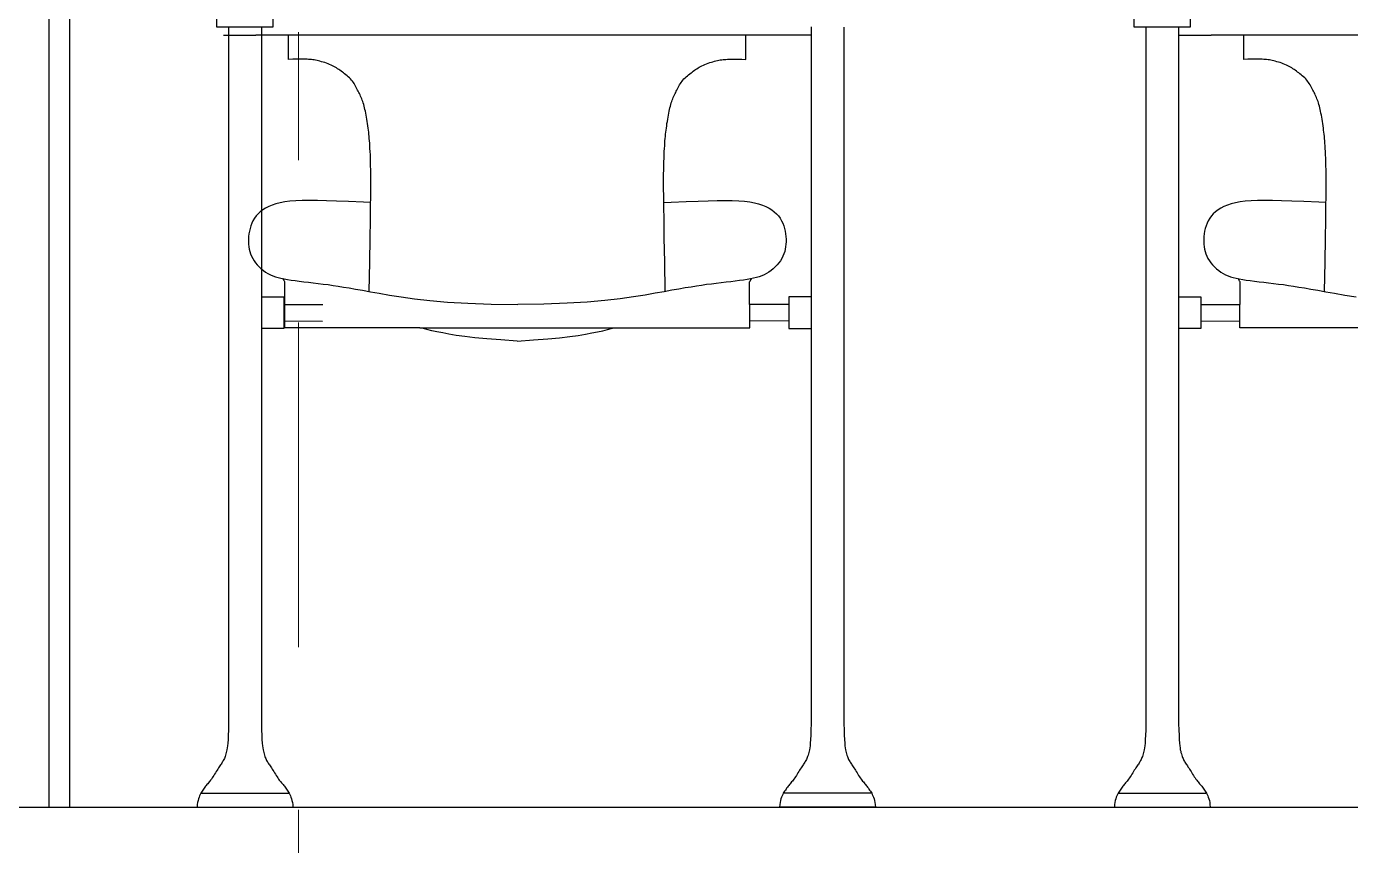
# Model space of a CAD drawing. Header units: millimetres. Extents: x 2056 to 4470, y 1400 to 3101.
# Drawn here: x 2169.496 to 2170.531, y 1478.653 to 1479.294 of the extents above; entities that cross this region are included whole.
import ezdxf

# ---------------------------------------------------------------- set-up
doc = ezdxf.new("R2010")
doc.units = ezdxf.units.MM
doc.linetypes.add('DIVIDE', pattern=[31.75, 12.7, -6.35, 0, -6.35, 0, -6.35])
for name, color, linetype in [('A-GRID-COLS', 75, 'DIVIDE'), ('A-PLAN-2', 4, 'Continuous'), ('A-PLAN-3', 3, 'Continuous'), ('A-PLAN-5', 1, 'Continuous')]:
    doc.layers.add(name, color=color, linetype=linetype)

# ---------------------------------------------------------------- blocks, each defined once
blk = doc.blocks.new('ESCRITORIO CONSULTORIO')
for p, q in [((0.1205, 0.6036, 3.0108), (0.1458, 0.6036, 3.0108)), ((0.5801, 0.6036, 3.0108), (0.1458, 0.6036, 3.0108)), ((0.8676, 0.6036, 3.0108), (0.8929, 0.6036, 3.0108)), ((1.3273, 0.6036, 3.0108), (0.8929, 0.6036, 3.0108)), ((0.1676, 0.3931, 3.0108), (0.1982, 0.393, 3.0108)), ((0.5627, 0.3931, 3.0108), (0.5321, 0.393, 3.0108)), ((0.885, 0.3931, 3.0108), (0.9156, 0.393, 3.0108)), ((0.1676, 0.3802, 3.0108), (0.1981, 0.3801, 3.0108)), ((0.5627, 0.3802, 3.0108), (0.5322, 0.3801, 3.0108)), ((0.885, 0.3802, 3.0108), (0.9156, 0.3801, 3.0108)), ((0.1029, 0.0109, 3.0108), (0.1718, 0.0109, 3.0108)), ((0.6274, 0.0109, 3.0108), (0.5585, 0.0109, 3.0108)), ((0.8203, 0.0109, 3.0108), (0.8893, 0.0109, 3.0108)), ((0.0999, 0, 3.0108), (0.1748, 0, 3.0108)), ((0.6304, 0, 3.0108), (0.5555, 0, 3.0108)), ((0.8173, 0, 3.0108), (0.8923, 0, 3.0108))]:
    blk.add_line(p, q)
for points in [[(0.1644, 0.6722), (0, 0.6722), (0, 0), (1.4999, 0), (1.4999, 0.6722), (1.2846, 0.6722)], [(0.1592, 0.61), (0.1152, 0.61), (0.1152, 0.6558), (0.1592, 0.6558), (0.1592, 0.61), (0.1372, 0.61)], [(0.8766, 0.61), (0.8327, 0.61), (0.8327, 0.6558), (0.8766, 0.6558), (0.8766, 0.61), (0.8546, 0.61)], [(0.1245, 0.61), (0.1245, 0.0654)], [(0.1502, 0.61), (0.1502, 0.0654)], [(0.1715, 0.5848), (0.1715, 0.6036)], [(0.5291, 0.5848), (0.5291, 0.6036)], [(0.5801, 0.6103), (0.5801, 0.0654)], [(0.6058, 0.61), (0.6058, 0.0654)], [(0.842, 0.61), (0.842, 0.0654)], [(0.8676, 0.61), (0.8676, 0.0654)], [(0.9186, 0.5848), (0.9186, 0.6036)], [(0.2346, 0.4032), (0.235, 0.4265), (0.2353, 0.4449), (0.2355, 0.4591), (0.2356, 0.4699), (0.2357, 0.4779), (0.2358, 0.4837), (0.2358, 0.4881), (0.2358, 0.4917), (0.2358, 0.4951), (0.2357, 0.4984), (0.2356, 0.5015), (0.2356, 0.5046), (0.2355, 0.5074), (0.2354, 0.5102), (0.2353, 0.5127), (0.2351, 0.5151), (0.235, 0.5172), (0.2349, 0.5192), (0.2347, 0.5211), (0.2346, 0.5229), (0.2344, 0.5245), (0.2342, 0.5262), (0.2341, 0.5278), (0.2339, 0.5294), (0.2336, 0.5311), (0.2334, 0.5328), (0.2331, 0.5345), (0.2329, 0.5362), (0.2326, 0.5379), (0.2323, 0.5396), (0.232, 0.5412), (0.2318, 0.5428), (0.2315, 0.5443), (0.2312, 0.5457), (0.2309, 0.547), (0.2305, 0.5483), (0.2302, 0.5496), (0.2299, 0.5507), (0.2295, 0.5519), (0.2291, 0.553), (0.2287, 0.554), (0.2283, 0.555), (0.2278, 0.556), (0.2274, 0.557), (0.2269, 0.558), (0.2264, 0.5589), (0.2259, 0.5599), (0.2254, 0.5608), (0.2249, 0.5618), (0.2244, 0.5628), (0.2238, 0.5638), (0.2233, 0.5648), (0.2227, 0.5658), (0.2221, 0.5668), (0.2214, 0.5677), (0.2207, 0.5686), (0.2199, 0.5695), (0.219, 0.5704), (0.2181, 0.5712), (0.2172, 0.572), (0.2163, 0.5728), (0.2153, 0.5735), (0.2144, 0.5742), (0.2135, 0.5749), (0.2125, 0.5756), (0.2116, 0.5763), (0.2107, 0.5769), (0.2098, 0.5775), (0.2089, 0.5781), (0.2079, 0.5787), (0.2069, 0.5792), (0.2059, 0.5798), (0.2047, 0.5803), (0.2035, 0.5808), (0.2023, 0.5813), (0.201, 0.5817), (0.1998, 0.5822), (0.1985, 0.5826), (0.1972, 0.5829), (0.196, 0.5833), (0.1948, 0.5836), (0.1937, 0.5839), (0.1926, 0.5841), (0.1915, 0.5843), (0.1904, 0.5845), (0.1893, 0.5846), (0.1882, 0.5847), (0.1871, 0.5848), (0.1859, 0.5849), (0.1847, 0.585), (0.1832, 0.585), (0.1816, 0.585), (0.1797, 0.585), (0.1774, 0.585), (0.1747, 0.5849), (0.1715, 0.5848)], [(0.466, 0.4032), (0.4656, 0.4265), (0.4653, 0.4449), (0.4651, 0.4591), (0.465, 0.4699), (0.4649, 0.4779), (0.4648, 0.4837), (0.4648, 0.4881), (0.4648, 0.4917), (0.4648, 0.4951), (0.4649, 0.4984), (0.4649, 0.5015), (0.465, 0.5046), (0.4651, 0.5074), (0.4652, 0.5102), (0.4653, 0.5127), (0.4654, 0.5151), (0.4656, 0.5172), (0.4657, 0.5192), (0.4658, 0.5211), (0.466, 0.5229), (0.4662, 0.5245), (0.4663, 0.5262), (0.4665, 0.5278), (0.4667, 0.5294), (0.467, 0.5311), (0.4672, 0.5328), (0.4674, 0.5345), (0.4677, 0.5362), (0.468, 0.5379), (0.4683, 0.5396), (0.4685, 0.5412), (0.4688, 0.5428), (0.4691, 0.5443), (0.4694, 0.5457), (0.4697, 0.547), (0.4701, 0.5483), (0.4704, 0.5496), (0.4707, 0.5507), (0.4711, 0.5519), (0.4715, 0.553), (0.4719, 0.554), (0.4723, 0.555), (0.4728, 0.556), (0.4732, 0.557), (0.4737, 0.558), (0.4742, 0.5589), (0.4747, 0.5599), (0.4752, 0.5608), (0.4757, 0.5618), (0.4762, 0.5628), (0.4767, 0.5638), (0.4773, 0.5648), (0.4779, 0.5658), (0.4785, 0.5668), (0.4792, 0.5677), (0.4799, 0.5686), (0.4807, 0.5695), (0.4816, 0.5704), (0.4825, 0.5712), (0.4834, 0.572), (0.4843, 0.5728), (0.4853, 0.5735), (0.4862, 0.5742), (0.4871, 0.5749), (0.488, 0.5756), (0.4889, 0.5763), (0.4898, 0.5769), (0.4908, 0.5775), (0.4917, 0.5781), (0.4926, 0.5787), (0.4937, 0.5792), (0.4947, 0.5798), (0.4959, 0.5803), (0.4971, 0.5808), (0.4983, 0.5813), (0.4996, 0.5817), (0.5008, 0.5822), (0.5021, 0.5826), (0.5033, 0.5829), (0.5046, 0.5833), (0.5057, 0.5836), (0.5069, 0.5839), (0.508, 0.5841), (0.5091, 0.5843), (0.5102, 0.5845), (0.5113, 0.5846), (0.5124, 0.5847), (0.5135, 0.5848), (0.5147, 0.5849), (0.5159, 0.585), (0.5174, 0.585), (0.519, 0.585), (0.5209, 0.585), (0.5232, 0.585), (0.5259, 0.5849), (0.5291, 0.5848)], [(0.9818, 0.4032), (0.9821, 0.4265), (0.9824, 0.4449), (0.9826, 0.4591), (0.9828, 0.4699), (0.9829, 0.4779), (0.9829, 0.4837), (0.9829, 0.4881), (0.9829, 0.4917), (0.9829, 0.4951), (0.9829, 0.4984), (0.9828, 0.5015), (0.9827, 0.5046), (0.9826, 0.5074), (0.9825, 0.5102), (0.9824, 0.5127), (0.9823, 0.5151), (0.9822, 0.5172), (0.982, 0.5192), (0.9819, 0.5211), (0.9817, 0.5229), (0.9816, 0.5245), (0.9814, 0.5262), (0.9812, 0.5278), (0.981, 0.5294), (0.9808, 0.5311), (0.9805, 0.5328), (0.9803, 0.5345), (0.98, 0.5362), (0.9798, 0.5379), (0.9795, 0.5396), (0.9792, 0.5412), (0.9789, 0.5428), (0.9786, 0.5443), (0.9783, 0.5457), (0.978, 0.547), (0.9777, 0.5483), (0.9773, 0.5496), (0.977, 0.5507), (0.9766, 0.5519), (0.9762, 0.553), (0.9758, 0.554), (0.9754, 0.555), (0.975, 0.556), (0.9745, 0.557), (0.974, 0.558), (0.9735, 0.5589), (0.973, 0.5599), (0.9725, 0.5608), (0.972, 0.5618), (0.9715, 0.5628), (0.971, 0.5638), (0.9704, 0.5648), (0.9698, 0.5658), (0.9692, 0.5668), (0.9685, 0.5677), (0.9678, 0.5686), (0.967, 0.5695), (0.9662, 0.5704), (0.9653, 0.5712), (0.9643, 0.572), (0.9634, 0.5728), (0.9625, 0.5735), (0.9615, 0.5742), (0.9606, 0.5749), (0.9597, 0.5756), (0.9588, 0.5763), (0.9579, 0.5769), (0.957, 0.5775), (0.956, 0.5781), (0.9551, 0.5787), (0.9541, 0.5792), (0.953, 0.5798), (0.9519, 0.5803), (0.9507, 0.5808), (0.9494, 0.5813), (0.9482, 0.5817), (0.9469, 0.5822), (0.9456, 0.5826), (0.9444, 0.5829), (0.9432, 0.5833), (0.942, 0.5836), (0.9408, 0.5839), (0.9397, 0.5841), (0.9386, 0.5843), (0.9375, 0.5845), (0.9364, 0.5846), (0.9353, 0.5847), (0.9342, 0.5848), (0.933, 0.5849), (0.9318, 0.585), (0.9304, 0.585), (0.9287, 0.585), (0.9268, 0.585), (0.9245, 0.585), (0.9218, 0.5849), (0.9186, 0.5848)], [(0.2357, 0.4728), (0.23, 0.473), (0.2183, 0.4736), (0.2089, 0.474), (0.201, 0.4742), (0.194, 0.4744), (0.1877, 0.4745), (0.1821, 0.4744), (0.177, 0.4741), (0.1725, 0.4738), (0.1685, 0.4733), (0.1648, 0.4726), (0.1616, 0.4718), (0.1586, 0.4708), (0.1559, 0.4697), (0.1534, 0.4685), (0.1512, 0.4671), (0.1493, 0.4656), (0.1476, 0.464), (0.146, 0.4623), (0.1447, 0.4605), (0.1436, 0.4586), (0.1427, 0.4566), (0.1419, 0.4546), (0.1413, 0.4525), (0.1408, 0.4505), (0.1404, 0.4484), (0.1402, 0.4463), (0.1401, 0.4442), (0.1401, 0.4422), (0.1402, 0.4402), (0.1403, 0.4383), (0.1407, 0.4363), (0.1411, 0.4345), (0.1417, 0.4326), (0.1425, 0.4308), (0.1434, 0.4291), (0.1445, 0.4273), (0.1457, 0.4257), (0.147, 0.424), (0.1485, 0.4225), (0.1501, 0.421), (0.1518, 0.4197), (0.1535, 0.4184), (0.1553, 0.4173), (0.1572, 0.4164), (0.1591, 0.4155), (0.1611, 0.4148), (0.1632, 0.4142), (0.1654, 0.4136), (0.1679, 0.4131), (0.1705, 0.4127), (0.1734, 0.4122), (0.1765, 0.4118), (0.1798, 0.4114), (0.1833, 0.4109), (0.187, 0.4105), (0.1908, 0.4101), (0.1946, 0.4096), (0.1985, 0.4091), (0.2024, 0.4086), (0.2062, 0.408), (0.2102, 0.4074), (0.2144, 0.4067), (0.2189, 0.406), (0.2238, 0.4051), (0.2293, 0.4042), (0.2355, 0.4031), (0.2424, 0.4019), (0.2503, 0.4005), (0.2594, 0.3991), (0.2698, 0.3976), (0.2818, 0.3963), (0.2957, 0.395), (0.3116, 0.394), (0.3299, 0.3933), (0.3507, 0.393)], [(0.4649, 0.4728), (0.4706, 0.473), (0.4823, 0.4736), (0.4917, 0.474), (0.4996, 0.4742), (0.5066, 0.4744), (0.5129, 0.4745), (0.5185, 0.4744), (0.5236, 0.4741), (0.5281, 0.4738), (0.5321, 0.4733), (0.5358, 0.4726), (0.539, 0.4718), (0.542, 0.4708), (0.5447, 0.4697), (0.5472, 0.4685), (0.5494, 0.4671), (0.5513, 0.4656), (0.553, 0.464), (0.5545, 0.4623), (0.5558, 0.4605), (0.557, 0.4586), (0.5579, 0.4566), (0.5587, 0.4546), (0.5593, 0.4525), (0.5598, 0.4505), (0.5601, 0.4484), (0.5604, 0.4463), (0.5605, 0.4442), (0.5605, 0.4422), (0.5604, 0.4402), (0.5602, 0.4383), (0.5599, 0.4363), (0.5595, 0.4345), (0.5589, 0.4326), (0.5581, 0.4308), (0.5572, 0.4291), (0.5561, 0.4273), (0.5549, 0.4257), (0.5535, 0.424), (0.5521, 0.4225), (0.5505, 0.421), (0.5488, 0.4197), (0.5471, 0.4184), (0.5453, 0.4173), (0.5434, 0.4164), (0.5415, 0.4155), (0.5395, 0.4148), (0.5374, 0.4142), (0.5351, 0.4136), (0.5327, 0.4131), (0.5301, 0.4127), (0.5272, 0.4122), (0.5241, 0.4118), (0.5208, 0.4114), (0.5173, 0.4109), (0.5136, 0.4105), (0.5098, 0.4101), (0.506, 0.4096), (0.5021, 0.4091), (0.4982, 0.4086), (0.4943, 0.408), (0.4904, 0.4074), (0.4862, 0.4067), (0.4817, 0.406), (0.4768, 0.4051), (0.4713, 0.4042), (0.4651, 0.4031), (0.4582, 0.4019), (0.4503, 0.4005), (0.4412, 0.3991), (0.4309, 0.3976), (0.4189, 0.3963), (0.4051, 0.395), (0.3893, 0.394), (0.3712, 0.3933), (0.3507, 0.393)], [(0.9828, 0.4728), (0.9772, 0.473), (0.9654, 0.4736), (0.956, 0.474), (0.9481, 0.4742), (0.9411, 0.4744), (0.9348, 0.4745), (0.9292, 0.4744), (0.9242, 0.4741), (0.9197, 0.4738), (0.9156, 0.4733), (0.912, 0.4726), (0.9087, 0.4718), (0.9057, 0.4708), (0.903, 0.4697), (0.9006, 0.4685), (0.8984, 0.4671), (0.8964, 0.4656), (0.8947, 0.464), (0.8932, 0.4623), (0.8919, 0.4605), (0.8908, 0.4586), (0.8898, 0.4566), (0.889, 0.4546), (0.8884, 0.4525), (0.8879, 0.4505), (0.8876, 0.4484), (0.8874, 0.4463), (0.8872, 0.4442), (0.8872, 0.4422), (0.8873, 0.4402), (0.8875, 0.4383), (0.8878, 0.4363), (0.8883, 0.4345), (0.8889, 0.4326), (0.8896, 0.4308), (0.8905, 0.4291), (0.8916, 0.4273), (0.8928, 0.4257), (0.8942, 0.424), (0.8957, 0.4225), (0.8973, 0.421), (0.8989, 0.4197), (0.9007, 0.4184), (0.9025, 0.4173), (0.9043, 0.4164), (0.9062, 0.4155), (0.9082, 0.4148), (0.9103, 0.4142), (0.9126, 0.4136), (0.915, 0.4131), (0.9177, 0.4127), (0.9205, 0.4122), (0.9236, 0.4118), (0.927, 0.4114), (0.9305, 0.4109), (0.9341, 0.4105), (0.9379, 0.4101), (0.9417, 0.4096), (0.9456, 0.4091), (0.9495, 0.4086), (0.9534, 0.408), (0.9574, 0.4074), (0.9615, 0.4067), (0.966, 0.406), (0.9709, 0.4051), (0.9764, 0.4042), (0.9826, 0.4031), (0.9896, 0.4019), (0.9975, 0.4005), (1.0065, 0.3991)], [(0.1686, 0.4108), (0.1682, 0.4113), (0.1678, 0.4119), (0.1674, 0.4125), (0.1672, 0.4129), (0.167, 0.4133)], [(0.2742, 0.3749), (0.1684, 0.3749), (0.1686, 0.4108)], [(0.2742, 0.3749), (0.5322, 0.3749), (0.532, 0.4108)], [(0.532, 0.4108), (0.5324, 0.4113), (0.5328, 0.4119), (0.5331, 0.4125), (0.5334, 0.4129), (0.5336, 0.4133)], [(0.9157, 0.4108), (0.9153, 0.4113), (0.9149, 0.4119), (0.9146, 0.4125), (0.9143, 0.4129), (0.9141, 0.4133)], [(1.0214, 0.3749), (0.9155, 0.3749), (0.9157, 0.4108)], [(0.1502, 0.3992), (0.1676, 0.3992), (0.1676, 0.3743), (0.1502, 0.3743)], [(0.5801, 0.3992), (0.5627, 0.3992), (0.5627, 0.3743), (0.5801, 0.3743)], [(0.8676, 0.3992), (0.885, 0.3992), (0.885, 0.3743), (0.8676, 0.3743)], [(0.3503, 0.3645), (0.3375, 0.3654), (0.3265, 0.3662), (0.3172, 0.3671), (0.3093, 0.368), (0.3026, 0.3689), (0.2969, 0.3699), (0.292, 0.3708), (0.2875, 0.3717), (0.2834, 0.3726), (0.2795, 0.3736), (0.2759, 0.3745), (0.2742, 0.3749)], [(0.3503, 0.3645), (0.3631, 0.3654), (0.3741, 0.3662), (0.3834, 0.3671), (0.3913, 0.368), (0.3979, 0.3689), (0.4036, 0.3699), (0.4086, 0.3708), (0.413, 0.3717), (0.4172, 0.3726), (0.421, 0.3736), (0.4247, 0.3745), (0.4264, 0.3749)], [(0.1245, 0.0654), (0.1244, 0.0603), (0.1243, 0.0562), (0.1241, 0.0528), (0.1239, 0.0501), (0.1237, 0.048), (0.1235, 0.0463), (0.1232, 0.0449), (0.123, 0.0437), (0.1227, 0.0426), (0.1224, 0.0416), (0.1221, 0.0406), (0.1218, 0.0397), (0.1215, 0.0388), (0.1212, 0.038), (0.1208, 0.0372), (0.1204, 0.0365), (0.12, 0.0358), (0.1196, 0.0351), (0.1192, 0.0344), (0.1187, 0.0337), (0.1182, 0.033), (0.1177, 0.0323), (0.1172, 0.0315), (0.1167, 0.0307), (0.1161, 0.0298), (0.1155, 0.0288), (0.1149, 0.0278), (0.1142, 0.0268), (0.1136, 0.0258), (0.113, 0.0248), (0.1123, 0.0238), (0.1117, 0.0229), (0.1111, 0.022), (0.1105, 0.0212), (0.1099, 0.0204), (0.1093, 0.0197), (0.1087, 0.019), (0.1082, 0.0183), (0.1076, 0.0176), (0.107, 0.017), (0.1065, 0.0163), (0.106, 0.0156), (0.1054, 0.0148), (0.1049, 0.0141), (0.1044, 0.0133), (0.1039, 0.0125), (0.1033, 0.0117), (0.1028, 0.0108), (0.1023, 0.0099), (0.1018, 0.0089), (0.1014, 0.0078), (0.1009, 0.0066), (0.1006, 0.0052), (0.1003, 0.0037), (0.1, 0.002), (0.0999, 0)], [(0.1502, 0.0654), (0.1503, 0.0603), (0.1504, 0.0562), (0.1506, 0.0528), (0.1508, 0.0501), (0.151, 0.048), (0.1513, 0.0463), (0.1515, 0.0449), (0.1518, 0.0437), (0.152, 0.0426), (0.1523, 0.0416), (0.1526, 0.0406), (0.1529, 0.0397), (0.1532, 0.0388), (0.1536, 0.038), (0.1539, 0.0372), (0.1543, 0.0365), (0.1547, 0.0358), (0.1551, 0.0351), (0.1555, 0.0344), (0.156, 0.0337), (0.1565, 0.033), (0.157, 0.0323), (0.1575, 0.0315), (0.1581, 0.0307), (0.1586, 0.0298), (0.1592, 0.0288), (0.1598, 0.0278), (0.1605, 0.0268), (0.1611, 0.0258), (0.1617, 0.0248), (0.1624, 0.0238), (0.163, 0.0229), (0.1636, 0.022), (0.1642, 0.0212), (0.1648, 0.0204), (0.1654, 0.0197), (0.166, 0.019), (0.1666, 0.0183), (0.1671, 0.0176), (0.1677, 0.017), (0.1682, 0.0163), (0.1688, 0.0156), (0.1693, 0.0148), (0.1698, 0.0141), (0.1703, 0.0133), (0.1709, 0.0125), (0.1714, 0.0117), (0.1719, 0.0108), (0.1724, 0.0099), (0.1729, 0.0089), (0.1733, 0.0078), (0.1738, 0.0066), (0.1741, 0.0052), (0.1745, 0.0037), (0.1747, 0.002), (0.1748, 0)], [(0.5801, 0.0654), (0.58, 0.0603), (0.5799, 0.0562), (0.5797, 0.0528), (0.5795, 0.0501), (0.5793, 0.048), (0.5791, 0.0463), (0.5788, 0.0449), (0.5786, 0.0437), (0.5783, 0.0426), (0.578, 0.0416), (0.5777, 0.0406), (0.5774, 0.0397), (0.5771, 0.0388), (0.5767, 0.038), (0.5764, 0.0372), (0.576, 0.0365), (0.5756, 0.0358), (0.5752, 0.0351), (0.5748, 0.0344), (0.5743, 0.0337), (0.5738, 0.033), (0.5733, 0.0323), (0.5728, 0.0315), (0.5723, 0.0307), (0.5717, 0.0298), (0.5711, 0.0288), (0.5705, 0.0278), (0.5698, 0.0268), (0.5692, 0.0258), (0.5686, 0.0248), (0.5679, 0.0238), (0.5673, 0.0229), (0.5667, 0.022), (0.5661, 0.0212), (0.5655, 0.0204), (0.5649, 0.0197), (0.5643, 0.019), (0.5637, 0.0183), (0.5632, 0.0176), (0.5626, 0.017), (0.5621, 0.0163), (0.5616, 0.0156), (0.561, 0.0148), (0.5605, 0.0141), (0.56, 0.0133), (0.5594, 0.0125), (0.5589, 0.0117), (0.5584, 0.0108), (0.5579, 0.0099), (0.5574, 0.0089), (0.557, 0.0078), (0.5565, 0.0066), (0.5562, 0.0052), (0.5558, 0.0037), (0.5556, 0.002), (0.5555, 0)], [(0.6058, 0.0654), (0.6059, 0.0603), (0.606, 0.0562), (0.6062, 0.0528), (0.6064, 0.0501), (0.6066, 0.048), (0.6068, 0.0463), (0.6071, 0.0449), (0.6073, 0.0437), (0.6076, 0.0426), (0.6079, 0.0416), (0.6082, 0.0406), (0.6085, 0.0397), (0.6088, 0.0388), (0.6092, 0.038), (0.6095, 0.0372), (0.6099, 0.0365), (0.6103, 0.0358), (0.6107, 0.0351), (0.6111, 0.0344), (0.6116, 0.0337), (0.6121, 0.033), (0.6126, 0.0323), (0.6131, 0.0315), (0.6136, 0.0307), (0.6142, 0.0298), (0.6148, 0.0288), (0.6154, 0.0278), (0.6161, 0.0268), (0.6167, 0.0258), (0.6173, 0.0248), (0.618, 0.0238), (0.6186, 0.0229), (0.6192, 0.022), (0.6198, 0.0212), (0.6204, 0.0204), (0.621, 0.0197), (0.6216, 0.019), (0.6222, 0.0183), (0.6227, 0.0176), (0.6233, 0.017), (0.6238, 0.0163), (0.6243, 0.0156), (0.6249, 0.0148), (0.6254, 0.0141), (0.6259, 0.0133), (0.6265, 0.0125), (0.627, 0.0117), (0.6275, 0.0108), (0.628, 0.0099), (0.6285, 0.0089), (0.6289, 0.0078), (0.6294, 0.0066), (0.6297, 0.0052), (0.6301, 0.0037), (0.6303, 0.002), (0.6304, 0)], [(0.842, 0.0654), (0.8418, 0.0603), (0.8417, 0.0562), (0.8415, 0.0528), (0.8413, 0.0501), (0.8411, 0.048), (0.8409, 0.0463), (0.8406, 0.0449), (0.8404, 0.0437), (0.8401, 0.0426), (0.8398, 0.0416), (0.8395, 0.0406), (0.8392, 0.0397), (0.8389, 0.0388), (0.8386, 0.038), (0.8382, 0.0372), (0.8378, 0.0365), (0.8375, 0.0358), (0.837, 0.0351), (0.8366, 0.0344), (0.8361, 0.0337), (0.8357, 0.033), (0.8352, 0.0323), (0.8346, 0.0315), (0.8341, 0.0307), (0.8335, 0.0298), (0.8329, 0.0288), (0.8323, 0.0278), (0.8317, 0.0268), (0.831, 0.0258), (0.8304, 0.0248), (0.8298, 0.0238), (0.8291, 0.0229), (0.8285, 0.022), (0.8279, 0.0212), (0.8273, 0.0204), (0.8267, 0.0197), (0.8261, 0.019), (0.8256, 0.0183), (0.825, 0.0176), (0.8245, 0.017), (0.8239, 0.0163), (0.8234, 0.0156), (0.8228, 0.0148), (0.8223, 0.0141), (0.8218, 0.0133), (0.8213, 0.0125), (0.8208, 0.0117), (0.8203, 0.0108), (0.8197, 0.0099), (0.8193, 0.0089), (0.8188, 0.0078), (0.8184, 0.0066), (0.818, 0.0052), (0.8177, 0.0037), (0.8174, 0.002), (0.8173, 0)], [(0.8676, 0.0654), (0.8677, 0.0603), (0.8679, 0.0562), (0.868, 0.0528), (0.8682, 0.0501), (0.8684, 0.048), (0.8687, 0.0463), (0.8689, 0.0449), (0.8692, 0.0437), (0.8694, 0.0426), (0.8697, 0.0416), (0.87, 0.0406), (0.8703, 0.0397), (0.8706, 0.0388), (0.871, 0.038), (0.8713, 0.0372), (0.8717, 0.0365), (0.8721, 0.0358), (0.8725, 0.0351), (0.873, 0.0344), (0.8734, 0.0337), (0.8739, 0.033), (0.8744, 0.0323), (0.8749, 0.0315), (0.8755, 0.0307), (0.8761, 0.0298), (0.8767, 0.0288), (0.8773, 0.0278), (0.8779, 0.0268), (0.8785, 0.0258), (0.8792, 0.0248), (0.8798, 0.0238), (0.8804, 0.0229), (0.8811, 0.022), (0.8817, 0.0212), (0.8823, 0.0204), (0.8828, 0.0197), (0.8834, 0.019), (0.884, 0.0183), (0.8845, 0.0176), (0.8851, 0.017), (0.8856, 0.0163), (0.8862, 0.0156), (0.8867, 0.0148), (0.8872, 0.0141), (0.8878, 0.0133), (0.8883, 0.0125), (0.8888, 0.0117), (0.8893, 0.0108), (0.8898, 0.0099), (0.8903, 0.0089), (0.8908, 0.0078), (0.8912, 0.0066), (0.8916, 0.0052), (0.8919, 0.0037), (0.8921, 0.002), (0.8923, 0)]]:
    blk.add_lwpolyline(points)

msp = doc.modelspace()

# ---------------------------------------------------------------- linework, layer by layer
at = {"layer": 'A-GRID-COLS', "lineweight": 9, "ltscale": 0.02}
msp.add_lwpolyline([(2169.7083, 1469.6231), (2169.7083, 1486.1841)], dxfattribs=at)
at = {"layer": 'A-PLAN-2'}
msp.add_lwpolyline([(2163.2883, 1478.6831), (2182.6211, 1478.6831)], dxfattribs=at)
at = {"layer": 'A-PLAN-5', "elevation": 0.2289}
msp.add_lwpolyline([(2169.513, 1480.7831), (2169.513, 1478.6831)], dxfattribs=at)

# ---------------------------------------------------------------- block references
at = {"layer": 'A-PLAN-3'}
msp.add_blockref('ESCRITORIO CONSULTORIO', (2169.5291, 1478.6831), dxfattribs=at)

doc.saveas('drawing.dxf')
